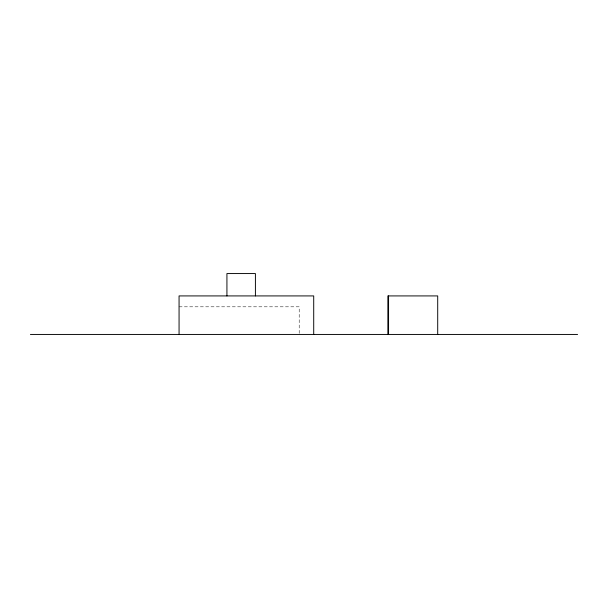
<?xml version="1.0" encoding="UTF-8"?>
<svg xmlns="http://www.w3.org/2000/svg" width="608" height="608" viewBox="0 0 608 608"><rect width="100%" height="100%" fill="white"/><g stroke="black" fill="none" stroke-linecap="round" stroke-linejoin="round"><path stroke-width="0.46" stroke-dasharray="3.04 2.28" d="M179.064 306.812L299.204 306.812L299.204 333.518"/><path stroke-width="0.91" d="M30.4 334.438L577.6 334.438M437.707 334.438L437.707 295.921L387.881 295.921L387.881 334.438M388.565 295.921L388.565 334.438M313.713 334.438L313.713 295.921L179.064 295.921L179.064 334.438M255.413 295.921L255.413 273.562L226.928 273.562L226.928 295.921"/></g></svg>
